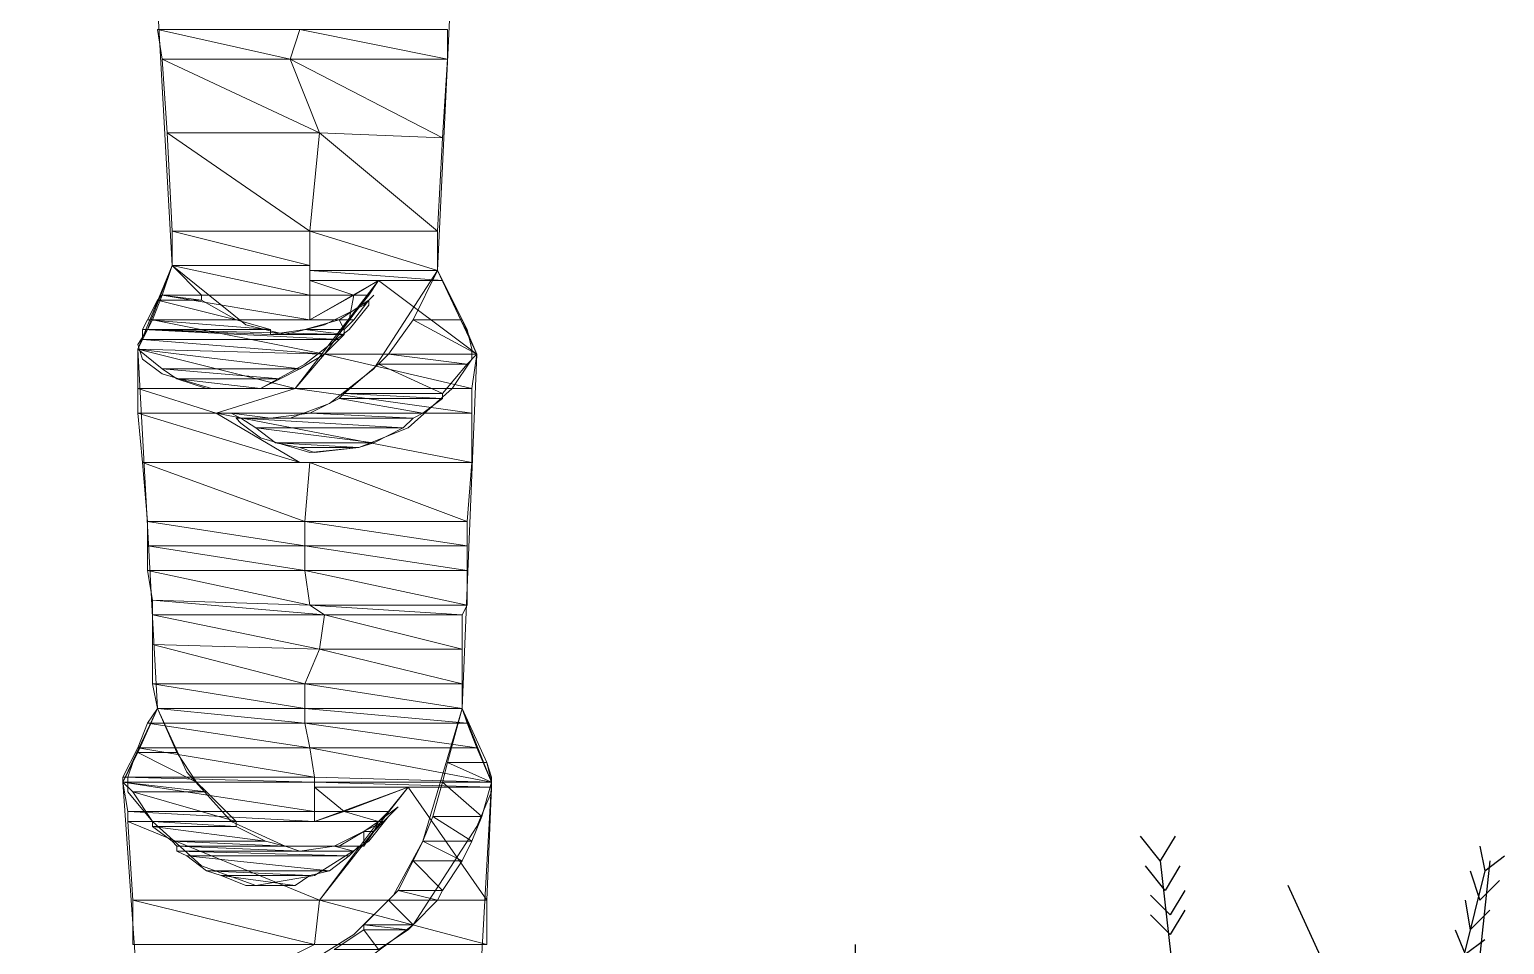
# Model space of a CAD drawing. Header units: inches. Extents: x 2 to 859, y 1 to 607.
# Drawn here: x 148.61 to 168.12, y 456.69 to 468.79 of the extents above; entities that cross this region are included whole.
import ezdxf

# ---------------------------------------------------------------- set-up
doc = ezdxf.new("R2010")
doc.units = ezdxf.units.IN
doc.header["$MEASUREMENT"] = 0
doc.layers.add('PDF_Geometry', color=7, linetype='Continuous', true_color=0x00b8b8)

msp = doc.modelspace()

# ---------------------------------------------------------------- linework, layer by layer
at = {"layer": 'PDF_Geometry', "color": 12, "lineweight": 20, "true_color": 0xdd0000}
for points in [[(154.402, 473.793), (154.012, 465.599), (154.532, 464.493), (154.337, 459.81), (154.727, 458.835), (154.467, 454.217), (154.923, 453.112), (154.857, 447.974), (155.443, 444.982), (155.963, 443.096), (156.223, 442.251), (148.614, 442.186)], [(151.866, 456.429), (152.386, 456.689), (152.451, 457.274), (153.622, 458.77), (152.386, 458.315), (152.386, 458.445), (152.386, 458.9), (152.321, 459.29), (152.256, 459.615), (152.256, 460.136), (152.451, 460.591), (152.516, 461.046), (152.321, 461.176), (152.256, 461.631), (152.256, 461.957), (152.256, 462.282), (152.321, 463.062), (152.191, 463.062), (151.085, 463.713), (152.126, 464.038), (153.232, 465.468), (152.321, 464.948), (152.321, 465.273), (152.321, 466.119), (152.451, 467.42), (152.061, 468.395), (152.191, 468.785)]]:
    msp.add_lwpolyline(points, dxfattribs=at)
at = {"layer": 'PDF_Geometry', "color": 172, "lineweight": 20, "true_color": 0x0000dd}
for points in [[(150.045, 473.793), (150.5, 465.664), (150.045, 464.558), (150.305, 459.81), (149.85, 458.835), (150.175, 454.217)], [(151.866, 456.428), (152.386, 456.689), (152.451, 457.274), (153.622, 458.77), (152.386, 458.315), (152.386, 458.445), (152.386, 458.9), (152.321, 459.29), (152.256, 459.615), (152.256, 460.136), (152.451, 460.591), (152.516, 461.046), (152.321, 461.176), (152.256, 461.631), (152.256, 461.957), (152.256, 462.282), (152.321, 463.062), (152.191, 463.062), (151.085, 463.713), (152.126, 464.038), (153.232, 465.468), (152.321, 464.948), (152.321, 465.273), (152.321, 466.119), (152.451, 467.42), (152.061, 468.395), (152.191, 468.785)], [(154.337, 459.81), (153.817, 458.054), (153.427, 457.339), (152.906, 456.819), (152.386, 456.493), (152.256, 456.493), (152.321, 456.428), (152.581, 456.428), (153.167, 456.559), (153.687, 456.949), (154.532, 458.249), (154.727, 458.705), (154.727, 458.9), (154.662, 459.095), (154.337, 459.81)]]:
    msp.add_lwpolyline(points, dxfattribs=at)
at = {"layer": 'PDF_Geometry', "lineweight": 20}
for points in [[(150.045, 473.793), (150.5, 465.664), (150.045, 464.558), (150.305, 459.81), (149.85, 458.835), (150.175, 454.217)], [(151.866, 456.428), (152.386, 456.689), (152.451, 457.274), (153.622, 458.77), (152.386, 458.315), (152.386, 458.445), (152.386, 458.9), (152.321, 459.29), (152.256, 459.615), (152.256, 460.136), (152.451, 460.591), (152.516, 461.046), (152.321, 461.176), (152.256, 461.631), (152.256, 461.957), (152.256, 462.282), (152.321, 463.062), (152.191, 463.062), (151.085, 463.713), (152.126, 464.038), (153.232, 465.468), (152.321, 464.948), (152.321, 465.273), (152.321, 466.119), (152.451, 467.42), (152.061, 468.395), (152.191, 468.785)]]:
    msp.add_lwpolyline(points, dxfattribs=at)
at = {"layer": 'PDF_Geometry', "lineweight": 0}
for points in [[(150.37, 468.395), (152.061, 468.395), (150.305, 468.785), (150.37, 468.395)], [(152.061, 468.395), (150.305, 468.785), (152.191, 468.785), (152.061, 468.395)], [(150.435, 467.42), (152.451, 467.42), (150.37, 468.395), (150.435, 467.42)], [(152.451, 467.42), (150.37, 468.395), (152.061, 468.395), (152.451, 467.42)], [(150.5, 466.119), (152.321, 466.119), (150.435, 467.42), (150.5, 466.119)], [(152.321, 466.119), (150.435, 467.42), (152.451, 467.42), (152.321, 466.119)], [(150.5, 465.664), (152.321, 465.664), (150.5, 466.119), (150.5, 465.664)], [(152.321, 465.664), (150.5, 466.119), (152.321, 466.119), (152.321, 465.664)], [(150.37, 465.273), (152.321, 465.273), (150.5, 465.664), (150.37, 465.273)], [(152.321, 465.273), (150.5, 465.664), (152.321, 465.664), (152.321, 465.273)], [(153.232, 465.468), (152.906, 465.273), (153.102, 465.273), (153.232, 465.468)], [(150.24, 464.948), (152.321, 464.948), (150.37, 465.273), (150.24, 464.948)], [(152.321, 464.948), (150.37, 465.273), (152.321, 465.273), (152.321, 464.948)], [(152.321, 464.948), (152.841, 464.948), (152.906, 465.273), (152.321, 464.948)], [(152.841, 464.948), (152.906, 465.273), (153.102, 465.273), (152.841, 464.948)], [(150.045, 464.558), (152.516, 464.493), (150.24, 464.948), (150.045, 464.558)], [(152.516, 464.493), (150.24, 464.948), (152.841, 464.948), (152.516, 464.493)], [(150.045, 464.038), (152.126, 464.038), (150.045, 464.558), (150.045, 464.038)], [(152.126, 464.038), (150.045, 464.558), (152.516, 464.493), (152.126, 464.038)], [(150.045, 463.713), (151.085, 463.713), (150.045, 464.038), (150.045, 463.713)], [(151.085, 463.713), (150.045, 464.038), (152.126, 464.038), (151.085, 463.713)], [(150.11, 463.062), (152.191, 463.062), (150.045, 463.712), (150.11, 463.062)], [(152.191, 463.062), (150.045, 463.712), (151.085, 463.712), (152.191, 463.062)], [(152.191, 463.062), (152.191, 463.062), (150.11, 463.062), (152.191, 463.062)], [(152.191, 463.062), (150.11, 463.062), (152.191, 463.062)], [(150.175, 462.282), (152.256, 462.282), (150.11, 463.062), (150.175, 462.282)], [(152.256, 462.282), (150.11, 463.062), (152.321, 463.062), (152.256, 462.282)], [(152.321, 463.062), (152.191, 463.062), (152.191, 463.062), (152.321, 463.062)], [(150.175, 461.957), (152.256, 461.957), (150.175, 462.282), (150.175, 461.957)], [(152.256, 461.957), (150.175, 462.282), (152.256, 462.282), (152.256, 461.957)], [(150.175, 461.631), (152.256, 461.631), (150.175, 461.957), (150.175, 461.631)], [(152.256, 461.631), (150.175, 461.957), (152.256, 461.957), (152.256, 461.631)], [(150.24, 461.241), (152.321, 461.176), (150.175, 461.631), (150.24, 461.241)], [(152.321, 461.176), (150.175, 461.631), (152.256, 461.631), (152.321, 461.176)], [(150.24, 461.046), (152.516, 461.046), (150.24, 461.241), (150.24, 461.046)], [(152.516, 461.046), (150.24, 461.241), (152.321, 461.176), (152.516, 461.046)], [(150.24, 460.656), (152.451, 460.591), (150.24, 461.046), (150.24, 460.656)], [(152.451, 460.591), (150.24, 461.046), (152.516, 461.046), (152.451, 460.591)], [(150.24, 460.136), (152.256, 460.136), (150.24, 460.656), (150.24, 460.136)], [(152.256, 460.136), (150.24, 460.656), (152.451, 460.591), (152.256, 460.136)], [(150.305, 459.81), (152.256, 459.81), (150.24, 460.136), (150.305, 459.81)], [(152.256, 459.81), (150.24, 460.136), (152.256, 460.136), (152.256, 459.81)], [(150.175, 459.615), (152.256, 459.615), (150.305, 459.81), (150.175, 459.615)], [(152.256, 459.615), (150.305, 459.81), (152.256, 459.81), (152.256, 459.615)], [(150.045, 459.29), (152.321, 459.29), (150.175, 459.615), (150.045, 459.29)], [(152.321, 459.29), (150.175, 459.615), (152.256, 459.615), (152.321, 459.29)], [(149.85, 458.9), (152.386, 458.9), (150.045, 459.29), (149.85, 458.9)], [(152.386, 458.9), (150.045, 459.29), (152.321, 459.29), (152.386, 458.9)], [(149.85, 458.835), (152.386, 458.835), (149.85, 458.9), (149.85, 458.835)], [(152.386, 458.835), (149.85, 458.9), (152.386, 458.9), (152.386, 458.835)], [(149.915, 458.445), (152.386, 458.445), (149.85, 458.835), (149.915, 458.445)], [(152.386, 458.445), (149.85, 458.835), (152.386, 458.835), (152.386, 458.445)], [(153.622, 458.77), (152.776, 458.445), (153.362, 458.445), (153.622, 458.77)], [(149.915, 458.315), (152.386, 458.315), (149.915, 458.445), (149.915, 458.315)], [(152.386, 458.315), (149.915, 458.445), (152.386, 458.445), (152.386, 458.315)], [(149.98, 457.274), (152.451, 457.274), (149.915, 458.315), (149.98, 457.274)], [(152.451, 457.274), (149.915, 458.315), (153.232, 458.315), (152.451, 457.274)], [(152.386, 458.315), (153.232, 458.315), (152.776, 458.445), (152.386, 458.315)], [(153.232, 458.315), (152.776, 458.445), (153.362, 458.445), (153.232, 458.315)], [(149.98, 456.689), (152.386, 456.689), (149.98, 457.274), (149.98, 456.689)], [(152.386, 456.689), (149.98, 457.274), (152.451, 457.274), (152.386, 456.689)]]:
    msp.add_lwpolyline(points, dxfattribs=at)
at = {"layer": 'PDF_Geometry', "color": 12, "lineweight": 0, "true_color": 0xdd0000}
for points in [[(152.061, 468.395), (154.142, 468.395), (152.191, 468.785), (152.061, 468.395)], [(154.142, 468.395), (152.191, 468.785), (154.142, 468.785), (154.142, 468.395)], [(152.451, 467.42), (154.077, 467.354), (152.061, 468.395), (152.451, 467.42)], [(154.077, 467.354), (152.061, 468.395), (154.142, 468.395), (154.077, 467.354)], [(152.321, 466.119), (154.012, 466.119), (152.451, 467.42), (152.321, 466.119)], [(154.012, 466.119), (152.451, 467.42), (154.077, 467.355), (154.012, 466.119)], [(152.321, 465.599), (154.012, 465.599), (152.321, 466.119), (152.321, 465.599)], [(154.012, 465.599), (152.321, 466.119), (154.012, 466.119), (154.012, 465.599)], [(152.321, 465.468), (154.077, 465.468), (152.321, 465.599), (152.321, 465.468)], [(154.077, 465.468), (152.321, 465.599), (154.012, 465.599), (154.077, 465.468)], [(152.321, 465.468), (152.321, 465.273), (152.906, 465.273), (152.321, 465.468)], [(152.321, 465.468), (153.232, 465.468), (152.906, 465.273), (152.321, 465.468)], [(152.516, 464.493), (154.532, 464.493), (153.232, 465.468), (152.516, 464.493)], [(154.532, 464.493), (153.232, 465.468), (154.077, 465.468), (154.532, 464.493)], [(152.321, 465.273), (152.906, 465.273), (152.321, 464.948), (152.321, 465.273)], [(152.126, 464.038), (154.467, 464.038), (152.516, 464.493), (152.126, 464.038)], [(154.467, 464.038), (152.516, 464.493), (154.532, 464.493), (154.467, 464.038)], [(151.085, 463.713), (154.467, 463.713), (152.126, 464.038), (151.085, 463.713)], [(154.467, 463.713), (152.126, 464.038), (154.467, 464.038), (154.467, 463.713)], [(152.191, 463.062), (154.467, 463.062), (151.085, 463.712), (152.191, 463.062)], [(154.467, 463.062), (151.085, 463.712), (154.467, 463.712), (154.467, 463.062)], [(152.191, 463.062), (152.321, 463.062), (152.321, 463.062), (152.191, 463.062)], [(152.256, 462.282), (154.402, 462.282), (152.321, 463.062), (152.256, 462.282)], [(154.402, 462.282), (152.321, 463.062), (154.467, 463.062), (154.402, 462.282)], [(152.256, 461.957), (154.402, 461.957), (152.256, 462.282), (152.256, 461.957)], [(154.402, 461.957), (152.256, 462.282), (154.402, 462.282), (154.402, 461.957)], [(152.256, 461.631), (154.402, 461.631), (152.256, 461.957), (152.256, 461.631)], [(154.402, 461.631), (152.256, 461.957), (154.402, 461.957), (154.402, 461.631)], [(152.321, 461.176), (154.402, 461.176), (152.256, 461.631), (152.321, 461.176)], [(154.402, 461.176), (152.256, 461.631), (154.402, 461.631), (154.402, 461.176)], [(152.516, 461.046), (154.337, 461.046), (152.321, 461.176), (152.516, 461.046)], [(154.337, 461.046), (152.321, 461.176), (154.402, 461.176), (154.337, 461.046)], [(152.451, 460.591), (154.337, 460.591), (152.516, 461.046), (152.451, 460.591)], [(154.337, 460.591), (152.516, 461.046), (154.337, 461.046), (154.337, 460.591)], [(152.256, 460.136), (154.337, 460.136), (152.451, 460.591), (152.256, 460.136)], [(154.337, 460.136), (152.451, 460.591), (154.337, 460.591), (154.337, 460.136)], [(152.256, 459.81), (154.337, 459.81), (152.256, 460.136), (152.256, 459.81)], [(154.337, 459.81), (152.256, 460.136), (154.337, 460.136), (154.337, 459.81)], [(152.256, 459.615), (154.402, 459.615), (152.256, 459.81), (152.256, 459.615)], [(154.402, 459.615), (152.256, 459.81), (154.337, 459.81), (154.402, 459.615)], [(152.321, 459.29), (154.532, 459.29), (152.256, 459.615), (152.321, 459.29)], [(154.532, 459.29), (152.256, 459.615), (154.402, 459.615), (154.532, 459.29)], [(152.386, 458.9), (154.727, 458.835), (152.321, 459.29), (152.386, 458.9)], [(154.727, 458.835), (152.321, 459.29), (154.532, 459.29), (154.727, 458.835)], [(152.386, 458.835), (152.386, 458.9), (154.727, 458.835), (152.386, 458.835)], [(152.386, 458.9), (154.727, 458.835), (154.727, 458.835), (152.386, 458.9)], [(152.386, 458.77), (154.727, 458.77), (152.386, 458.835), (152.386, 458.77)], [(154.727, 458.77), (152.386, 458.835), (154.727, 458.835), (154.727, 458.77)], [(152.386, 458.77), (152.386, 458.445), (152.776, 458.445), (152.386, 458.77)], [(152.386, 458.77), (153.622, 458.77), (152.776, 458.445), (152.386, 458.77)], [(152.451, 457.274), (154.662, 457.274), (153.622, 458.77), (152.451, 457.274)], [(154.662, 457.274), (153.622, 458.77), (154.727, 458.77), (154.662, 457.274)], [(152.386, 458.445), (152.776, 458.445), (152.386, 458.315), (152.386, 458.445)], [(152.386, 456.689), (154.662, 456.689), (152.451, 457.274), (152.386, 456.689)], [(154.662, 456.689), (152.451, 457.274), (154.662, 457.274), (154.662, 456.689)]]:
    msp.add_lwpolyline(points, dxfattribs=at)
at = {"layer": 'PDF_Geometry', "color": 252, "lineweight": 20, "true_color": 0x989898}
for points in [[(150.5, 465.664), (151.476, 464.883), (151.996, 464.753), (152.516, 464.883), (153.036, 465.143), (153.102, 465.208), (153.102, 465.143), (152.841, 464.818), (152.256, 464.363), (151.671, 464.038), (151.02, 464.038), (150.37, 464.233), (150.11, 464.428), (150.045, 464.623), (150.175, 464.818), (150.5, 465.664)], [(150.305, 459.81), (150.695, 458.965), (151.281, 458.315), (151.996, 457.989), (152.646, 457.989), (153.297, 458.315), (153.427, 458.445), (153.362, 458.38), (153.102, 458.054), (152.386, 457.599), (151.606, 457.469), (150.89, 457.729), (150.24, 458.315), (149.915, 458.705), (149.915, 458.9), (149.98, 459.095), (150.305, 459.81)], [(150.305, 459.81), (150.695, 458.965), (151.281, 458.315), (151.996, 457.989), (152.646, 457.989), (153.297, 458.315), (153.427, 458.445), (153.362, 458.38), (153.102, 458.054), (152.386, 457.599), (151.606, 457.469), (150.89, 457.729), (150.24, 458.315), (149.915, 458.705), (149.915, 458.9), (149.98, 459.095), (150.305, 459.81)]]:
    msp.add_lwpolyline(points, dxfattribs=at)
at = {"layer": 'PDF_Geometry', "color": 252, "lineweight": 0, "true_color": 0x989898}
for points in [[(150.5, 465.664), (150.37, 465.273), (150.89, 465.273), (150.5, 465.664)], [(150.175, 464.948), (151.346, 464.948), (150.305, 465.208), (150.175, 464.948)], [(150.305, 465.208), (150.89, 465.208), (150.37, 465.273), (150.305, 465.208)], [(151.346, 464.948), (150.305, 465.208), (150.89, 465.208), (151.346, 464.948)], [(150.89, 465.208), (150.37, 465.273), (150.89, 465.273), (150.89, 465.208)], [(152.711, 464.948), (152.906, 464.948), (153.101, 465.208), (152.711, 464.948)], [(152.906, 464.948), (153.101, 465.208), (152.906, 464.948)], [(153.167, 465.273), (153.102, 465.208), (153.102, 465.208), (153.167, 465.273)], [(150.11, 464.818), (151.801, 464.818), (150.175, 464.948), (150.11, 464.818)], [(151.801, 464.818), (150.175, 464.948), (151.346, 464.948), (151.801, 464.818)], [(152.256, 464.818), (152.776, 464.818), (152.711, 464.948), (152.256, 464.818)], [(152.776, 464.818), (152.711, 464.948), (152.906, 464.948), (152.776, 464.818)], [(151.801, 464.753), (151.801, 464.753), (150.11, 464.818), (151.801, 464.753)], [(151.801, 464.753), (150.11, 464.818), (151.801, 464.818), (151.801, 464.753)], [(150.11, 464.688), (152.711, 464.688), (150.11, 464.818), (150.11, 464.688)], [(152.711, 464.688), (150.11, 464.818), (152.776, 464.753), (152.711, 464.688)], [(151.801, 464.753), (152.776, 464.753), (152.256, 464.818), (151.801, 464.753)], [(152.776, 464.753), (152.256, 464.818), (152.776, 464.818), (152.776, 464.753)], [(150.045, 464.558), (152.516, 464.493), (150.11, 464.688), (150.045, 464.558)], [(150.37, 464.298), (152.191, 464.298), (150.045, 464.558), (150.37, 464.298)], [(152.191, 464.298), (150.045, 464.558), (152.516, 464.493), (152.191, 464.298)], [(152.516, 464.493), (150.11, 464.688), (152.711, 464.688), (152.516, 464.493)], [(150.565, 464.168), (151.931, 464.168), (150.37, 464.298), (150.565, 464.168)], [(151.931, 464.168), (150.37, 464.298), (152.191, 464.298), (151.931, 464.168)], [(150.565, 464.168), (150.955, 464.038), (151.671, 464.038), (150.565, 464.168)], [(150.565, 464.168), (151.931, 464.168), (151.671, 464.038), (150.565, 464.168)], [(150.955, 464.038), (151.671, 464.038), (151.085, 464.038), (150.955, 464.038)], [(150.305, 459.81), (150.045, 459.225), (150.565, 459.225), (150.305, 459.81)], [(150.305, 459.81), (150.045, 459.225), (150.565, 459.225), (150.305, 459.81)], [(154.337, 459.81), (154.142, 459.095), (154.662, 459.095), (154.337, 459.81)], [(149.85, 458.835), (150.825, 458.835), (150.045, 459.225), (149.85, 458.835)], [(149.85, 458.835), (150.825, 458.835), (150.045, 459.225), (149.85, 458.835)], [(150.825, 458.835), (150.045, 459.225), (150.565, 459.225), (150.825, 458.835)], [(150.825, 458.835), (150.045, 459.225), (150.565, 459.225), (150.825, 458.835)], [(154.077, 458.835), (154.727, 458.835), (154.142, 459.095), (154.077, 458.835)], [(154.727, 458.835), (154.142, 459.095), (154.662, 459.095), (154.727, 458.835)], [(149.98, 458.705), (150.955, 458.705), (149.85, 458.835), (149.98, 458.705)], [(150.955, 458.705), (149.85, 458.835), (150.825, 458.835), (150.955, 458.705)], [(149.98, 458.705), (150.955, 458.705), (149.85, 458.835), (149.98, 458.705)], [(150.955, 458.705), (149.85, 458.835), (150.825, 458.835), (150.955, 458.705)], [(150.24, 458.315), (151.346, 458.315), (149.98, 458.705), (150.24, 458.315)], [(151.346, 458.315), (149.98, 458.705), (150.955, 458.705), (151.346, 458.315)], [(150.24, 458.315), (151.346, 458.315), (149.98, 458.705), (150.24, 458.315)], [(151.346, 458.315), (149.98, 458.705), (150.955, 458.705), (151.346, 458.315)], [(153.947, 458.38), (154.597, 458.38), (154.077, 458.835), (153.947, 458.38)], [(154.597, 458.38), (154.077, 458.835), (154.727, 458.835), (154.597, 458.38)], [(153.492, 458.51), (153.232, 458.315), (153.297, 458.315), (153.492, 458.51)], [(153.492, 458.51), (153.232, 458.315), (153.297, 458.315), (153.492, 458.51)], [(150.24, 458.249), (151.346, 458.249), (150.24, 458.315), (150.24, 458.249)], [(151.346, 458.249), (150.24, 458.315), (151.346, 458.315), (151.346, 458.249)], [(150.24, 458.249), (151.346, 458.249), (150.24, 458.315), (150.24, 458.249)], [(151.346, 458.249), (150.24, 458.315), (151.346, 458.315), (151.346, 458.249)], [(153.036, 458.184), (153.167, 458.184), (153.232, 458.315), (153.036, 458.184)], [(153.036, 458.184), (153.167, 458.184), (153.232, 458.315), (153.036, 458.184)], [(153.167, 458.184), (153.232, 458.315), (153.297, 458.315), (153.167, 458.184)], [(153.167, 458.184), (153.232, 458.315), (153.297, 458.315), (153.167, 458.184)], [(153.817, 458.054), (154.467, 458.054), (153.947, 458.38), (153.817, 458.054)], [(154.467, 458.054), (153.947, 458.38), (154.597, 458.38), (154.467, 458.054)], [(150.5, 458.054), (151.736, 458.054), (150.24, 458.249), (150.5, 458.054)], [(151.736, 458.054), (150.24, 458.249), (151.346, 458.249), (151.736, 458.054)], [(150.5, 458.054), (151.736, 458.054), (150.24, 458.249), (150.5, 458.054)], [(151.736, 458.054), (150.24, 458.249), (151.346, 458.249), (151.736, 458.054)], [(152.711, 457.989), (153.036, 457.989), (153.036, 458.184), (152.711, 457.989)], [(152.711, 457.989), (153.036, 457.989), (153.036, 458.184), (152.711, 457.989)], [(153.036, 457.989), (153.036, 458.184), (153.167, 458.184), (153.036, 457.989)], [(153.036, 457.989), (153.036, 458.184), (153.167, 458.184), (153.036, 457.989)], [(150.565, 457.989), (151.996, 457.989), (150.5, 458.054), (150.565, 457.989)], [(151.996, 457.989), (150.5, 458.054), (151.736, 458.054), (151.996, 457.989)], [(150.565, 457.989), (151.996, 457.989), (150.5, 458.054), (150.565, 457.989)], [(151.996, 457.989), (150.5, 458.054), (151.736, 458.054), (151.996, 457.989)], [(150.565, 457.924), (152.191, 457.924), (150.565, 457.989), (150.565, 457.924)], [(152.191, 457.924), (150.565, 457.989), (151.996, 457.989), (152.191, 457.924)], [(150.565, 457.924), (152.191, 457.924), (150.565, 457.989), (150.565, 457.924)], [(152.191, 457.924), (150.565, 457.989), (151.996, 457.989), (152.191, 457.924)], [(150.695, 457.859), (152.841, 457.859), (150.565, 457.924), (150.695, 457.859)], [(152.841, 457.859), (150.565, 457.924), (152.906, 457.924), (152.841, 457.859)], [(150.695, 457.859), (152.841, 457.859), (150.565, 457.924), (150.695, 457.859)], [(152.841, 457.859), (150.565, 457.924), (152.906, 457.924), (152.841, 457.859)], [(152.191, 457.924), (152.906, 457.924), (152.646, 457.989), (152.191, 457.924)], [(152.191, 457.924), (152.906, 457.924), (152.646, 457.989), (152.191, 457.924)], [(152.646, 457.989), (152.971, 457.989), (152.711, 457.989), (152.646, 457.989)], [(152.906, 457.924), (152.646, 457.989), (152.971, 457.989), (152.906, 457.924)], [(152.646, 457.989), (152.971, 457.989), (152.711, 457.989), (152.646, 457.989)], [(152.906, 457.924), (152.646, 457.989), (152.971, 457.989), (152.906, 457.924)], [(152.971, 457.989), (152.711, 457.989), (153.036, 457.989), (152.971, 457.989)], [(152.971, 457.989), (152.711, 457.989), (153.036, 457.989), (152.971, 457.989)], [(153.687, 457.794), (154.337, 457.794), (153.817, 458.054), (153.687, 457.794)], [(154.337, 457.794), (153.817, 458.054), (154.467, 458.054), (154.337, 457.794)], [(150.955, 457.664), (152.581, 457.664), (150.695, 457.859), (150.955, 457.664)], [(152.581, 457.664), (150.695, 457.859), (152.841, 457.859), (152.581, 457.664)], [(150.955, 457.664), (152.581, 457.664), (150.695, 457.859), (150.955, 457.664)], [(152.581, 457.664), (150.695, 457.859), (152.841, 457.859), (152.581, 457.664)], [(153.492, 457.404), (154.077, 457.404), (153.687, 457.794), (153.492, 457.404)], [(154.077, 457.404), (153.687, 457.794), (154.337, 457.794), (154.077, 457.404)], [(151.15, 457.599), (152.321, 457.599), (150.955, 457.664), (151.15, 457.599)], [(152.321, 457.599), (150.955, 457.664), (152.581, 457.664), (152.321, 457.599)], [(151.15, 457.599), (152.321, 457.599), (150.955, 457.664), (151.15, 457.599)], [(152.321, 457.599), (150.955, 457.664), (152.581, 457.664), (152.321, 457.599)], [(151.15, 457.599), (151.476, 457.469), (152.126, 457.469), (151.15, 457.599)], [(151.15, 457.599), (152.321, 457.599), (152.126, 457.469), (151.15, 457.599)], [(151.15, 457.599), (151.476, 457.469), (152.126, 457.469), (151.15, 457.599)], [(151.15, 457.599), (152.321, 457.599), (152.126, 457.469), (151.15, 457.599)], [(151.476, 457.469), (152.126, 457.469), (151.606, 457.469), (151.476, 457.469)], [(151.476, 457.469), (152.126, 457.469), (151.606, 457.469), (151.476, 457.469)], [(153.362, 457.274), (154.012, 457.274), (153.492, 457.404), (153.362, 457.274)], [(154.012, 457.274), (153.492, 457.404), (154.077, 457.404), (154.012, 457.274)], [(153.036, 456.949), (153.687, 456.949), (153.362, 457.274), (153.036, 456.949)], [(153.687, 456.949), (153.362, 457.274), (154.012, 457.274), (153.687, 456.949)], [(153.036, 456.884), (153.622, 456.884), (153.036, 456.949), (153.036, 456.884)], [(153.622, 456.884), (153.036, 456.949), (153.687, 456.949), (153.622, 456.884)], [(152.646, 456.624), (153.232, 456.624), (153.036, 456.884), (152.646, 456.624)], [(153.232, 456.624), (153.036, 456.884), (153.622, 456.884), (153.232, 456.624)]]:
    msp.add_lwpolyline(points, dxfattribs=at)
at = {"layer": 'PDF_Geometry', "color": 9, "lineweight": 20, "true_color": 0xbababa}
for points in [[(154.012, 465.599), (153.167, 464.298), (152.581, 463.843), (152.061, 463.647), (151.476, 463.647), (151.346, 463.647), (151.411, 463.582), (151.671, 463.387), (152.321, 463.192), (152.971, 463.257), (153.622, 463.517), (154.207, 464.038), (154.467, 464.428), (154.467, 464.558), (154.402, 464.818), (154.012, 465.599)], [(150.305, 459.81), (150.695, 458.965), (151.281, 458.315), (151.996, 457.989), (152.646, 457.989), (153.297, 458.315), (153.427, 458.445), (153.362, 458.38), (153.102, 458.054), (152.386, 457.599), (151.606, 457.469), (150.89, 457.729), (150.24, 458.315), (149.915, 458.705), (149.915, 458.9), (149.98, 459.095), (150.305, 459.81)], [(154.337, 459.81), (153.817, 458.054), (153.427, 457.339), (152.906, 456.819), (152.386, 456.493), (152.256, 456.493), (152.321, 456.428), (152.581, 456.428), (153.167, 456.559), (153.687, 456.949), (154.532, 458.249), (154.727, 458.705), (154.727, 458.9), (154.662, 459.095), (154.337, 459.81)]]:
    msp.add_lwpolyline(points, dxfattribs=at)
at = {"layer": 'PDF_Geometry', "color": 9, "lineweight": 0, "true_color": 0xbababa}
for points in [[(154.012, 465.599), (153.687, 464.948), (154.337, 464.948), (154.012, 465.599)], [(153.362, 464.493), (154.532, 464.493), (153.687, 464.948), (153.362, 464.493)], [(154.532, 464.493), (153.687, 464.948), (154.337, 464.948), (154.532, 464.493)], [(152.776, 463.973), (154.077, 463.973), (153.232, 464.363), (152.776, 463.973)], [(153.232, 464.363), (154.402, 464.363), (153.362, 464.493), (153.232, 464.363)], [(154.077, 463.973), (153.232, 464.363), (154.402, 464.363), (154.077, 463.973)], [(154.402, 464.363), (153.362, 464.493), (154.532, 464.493), (154.402, 464.363)], [(152.711, 463.908), (154.077, 463.908), (152.776, 463.973), (152.711, 463.908)], [(154.077, 463.908), (152.776, 463.973), (154.077, 463.973), (154.077, 463.908)], [(152.321, 463.713), (153.817, 463.713), (152.711, 463.908), (152.321, 463.713)], [(153.817, 463.713), (152.711, 463.908), (154.077, 463.908), (153.817, 463.713)], [(151.281, 463.713), (151.411, 463.647), (151.801, 463.647), (151.281, 463.713)], [(151.606, 463.517), (153.557, 463.517), (151.411, 463.647), (151.606, 463.517)], [(153.557, 463.517), (151.411, 463.647), (153.687, 463.647), (153.557, 463.517)], [(151.801, 463.647), (153.687, 463.647), (152.321, 463.712), (151.801, 463.647)], [(153.687, 463.647), (152.321, 463.712), (153.817, 463.712), (153.687, 463.647)], [(151.866, 463.322), (153.167, 463.322), (151.606, 463.517), (151.866, 463.322)], [(153.167, 463.322), (151.606, 463.517), (153.557, 463.517), (153.167, 463.322)], [(151.866, 463.322), (152.191, 463.257), (152.971, 463.257), (151.866, 463.322)], [(151.866, 463.322), (153.167, 463.322), (152.971, 463.257), (151.866, 463.322)], [(152.191, 463.257), (152.971, 463.257), (152.386, 463.192), (152.191, 463.257)], [(150.305, 459.81), (150.045, 459.225), (150.565, 459.225), (150.305, 459.81)], [(154.337, 459.81), (154.142, 459.095), (154.662, 459.095), (154.337, 459.81)], [(149.85, 458.835), (150.825, 458.835), (150.045, 459.225), (149.85, 458.835)], [(150.825, 458.835), (150.045, 459.225), (150.565, 459.225), (150.825, 458.835)], [(154.077, 458.835), (154.727, 458.835), (154.142, 459.095), (154.077, 458.835)], [(154.727, 458.835), (154.142, 459.095), (154.662, 459.095), (154.727, 458.835)], [(149.98, 458.705), (150.955, 458.705), (149.85, 458.835), (149.98, 458.705)], [(150.955, 458.705), (149.85, 458.835), (150.825, 458.835), (150.955, 458.705)], [(150.24, 458.315), (151.346, 458.315), (149.98, 458.705), (150.24, 458.315)], [(151.346, 458.315), (149.98, 458.705), (150.955, 458.705), (151.346, 458.315)], [(153.947, 458.38), (154.597, 458.38), (154.077, 458.835), (153.947, 458.38)], [(154.597, 458.38), (154.077, 458.835), (154.727, 458.835), (154.597, 458.38)], [(153.492, 458.51), (153.232, 458.315), (153.297, 458.315), (153.492, 458.51)], [(150.24, 458.249), (151.346, 458.249), (150.24, 458.315), (150.24, 458.249)], [(151.346, 458.249), (150.24, 458.315), (151.346, 458.315), (151.346, 458.249)], [(153.036, 458.184), (153.167, 458.184), (153.232, 458.315), (153.036, 458.184)], [(153.167, 458.184), (153.232, 458.315), (153.297, 458.315), (153.167, 458.184)], [(153.817, 458.054), (154.467, 458.054), (153.947, 458.38), (153.817, 458.054)], [(154.467, 458.054), (153.947, 458.38), (154.597, 458.38), (154.467, 458.054)], [(150.5, 458.054), (151.736, 458.054), (150.24, 458.249), (150.5, 458.054)], [(151.736, 458.054), (150.24, 458.249), (151.346, 458.249), (151.736, 458.054)], [(152.711, 457.989), (153.036, 457.989), (153.036, 458.184), (152.711, 457.989)], [(153.036, 457.989), (153.036, 458.184), (153.167, 458.184), (153.036, 457.989)], [(150.565, 457.989), (151.996, 457.989), (150.5, 458.054), (150.565, 457.989)], [(151.996, 457.989), (150.5, 458.054), (151.736, 458.054), (151.996, 457.989)], [(150.565, 457.924), (152.191, 457.924), (150.565, 457.989), (150.565, 457.924)], [(152.191, 457.924), (150.565, 457.989), (151.996, 457.989), (152.191, 457.924)], [(150.695, 457.859), (152.841, 457.859), (150.565, 457.924), (150.695, 457.859)], [(152.841, 457.859), (150.565, 457.924), (152.906, 457.924), (152.841, 457.859)], [(152.191, 457.924), (152.906, 457.924), (152.646, 457.989), (152.191, 457.924)], [(152.646, 457.989), (152.971, 457.989), (152.711, 457.989), (152.646, 457.989)], [(152.906, 457.924), (152.646, 457.989), (152.971, 457.989), (152.906, 457.924)], [(152.971, 457.989), (152.711, 457.989), (153.036, 457.989), (152.971, 457.989)], [(153.687, 457.794), (154.337, 457.794), (153.817, 458.054), (153.687, 457.794)], [(154.337, 457.794), (153.817, 458.054), (154.467, 458.054), (154.337, 457.794)], [(150.955, 457.664), (152.581, 457.664), (150.695, 457.859), (150.955, 457.664)], [(152.581, 457.664), (150.695, 457.859), (152.841, 457.859), (152.581, 457.664)], [(153.492, 457.404), (154.077, 457.404), (153.687, 457.794), (153.492, 457.404)], [(154.077, 457.404), (153.687, 457.794), (154.337, 457.794), (154.077, 457.404)], [(151.15, 457.599), (152.321, 457.599), (150.955, 457.664), (151.15, 457.599)], [(152.321, 457.599), (150.955, 457.664), (152.581, 457.664), (152.321, 457.599)], [(151.15, 457.599), (151.476, 457.469), (152.126, 457.469), (151.15, 457.599)], [(151.15, 457.599), (152.321, 457.599), (152.126, 457.469), (151.15, 457.599)], [(151.476, 457.469), (152.126, 457.469), (151.606, 457.469), (151.476, 457.469)], [(153.362, 457.274), (154.012, 457.274), (153.492, 457.404), (153.362, 457.274)], [(154.012, 457.274), (153.492, 457.404), (154.077, 457.404), (154.012, 457.274)], [(153.036, 456.949), (153.687, 456.949), (153.362, 457.274), (153.036, 456.949)], [(153.687, 456.949), (153.362, 457.274), (154.012, 457.274), (153.687, 456.949)], [(153.036, 456.884), (153.622, 456.884), (153.036, 456.949), (153.036, 456.884)], [(153.622, 456.884), (153.036, 456.949), (153.687, 456.949), (153.622, 456.884)], [(152.646, 456.624), (153.232, 456.624), (153.036, 456.884), (152.646, 456.624)], [(153.232, 456.624), (153.036, 456.884), (153.622, 456.884), (153.232, 456.624)]]:
    msp.add_lwpolyline(points, dxfattribs=at)
at = {"layer": 'PDF_Geometry', "color": 3, "lineweight": 25}
for points in [[(163.767, 458.119), (163.572, 457.794), (163.312, 458.119)], [(167.8, 457.989), (167.865, 457.664), (168.125, 457.859)], [(163.832, 457.729), (163.637, 457.404), (163.377, 457.729)], [(163.572, 457.794), (164.613, 448.559), (165.588, 442.381)], [(167.93, 457.794), (166.954, 448.559), (165.849, 442.381)], [(167.865, 457.664), (165.979, 450.055), (165.653, 442.381)], [(167.67, 457.664), (167.8, 457.274), (168.06, 457.534)], [(163.897, 457.404), (163.702, 457.079), (163.442, 457.339)], [(165.718, 442.381), (165.979, 455.908), (165.263, 457.469)], [(163.897, 457.144), (163.702, 456.819), (163.442, 457.079)], [(167.604, 457.274), (167.67, 456.884), (167.93, 457.144)], [(167.474, 456.884), (167.604, 456.559), (167.865, 456.754)], [(159.215, 456.363), (159.54, 456.363), (159.54, 456.689)]]:
    msp.add_lwpolyline(points, dxfattribs=at)

doc.saveas('drawing.dxf')
